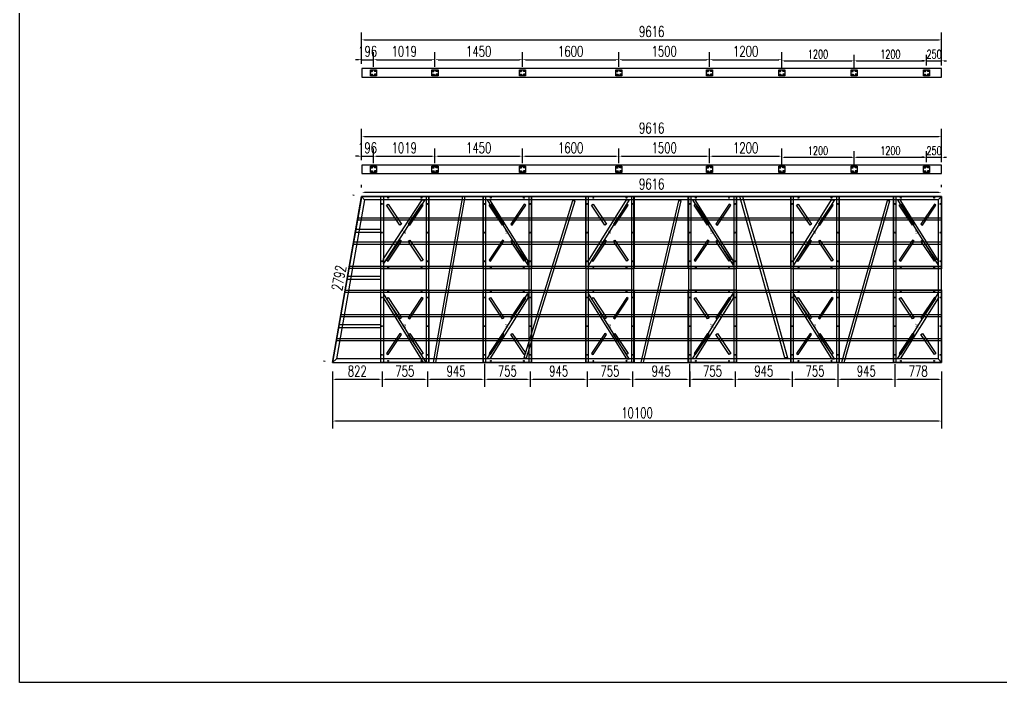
# Model space of a CAD drawing. Header units: millimetres. Extents: x -1471591 to 944464, y -468930 to 547002.
# Drawn here: x -979506 to -963246, y -180989 to -170007 of the extents above; entities that cross this region are included whole.
import ezdxf

# ---------------------------------------------------------------- set-up
doc = ezdxf.new("R2010")
doc.units = ezdxf.units.MM
doc.header["$LTSCALE"] = 10
doc.header["$PDMODE"] = 35
for name, color, linetype in [('PUB_TEXT', 7, 'Continuous'), ('W-FLOAT_BOWL浮筒', 253, 'Continuous'), ('W-STEEL_FRAME钢架', 3, 'Continuous'), ('W-STEEL_KEEL钢龙骨', 5, 'Continuous')]:
    doc.layers.add(name, color=color, linetype=linetype)
doc.styles.add('STANDARD_T3', font='simplex.shx', dxfattribs={"width": 0.7, "bigfont": 'hztxt.shx'})
doc.styles.add('黑体', font='simhei.ttf', dxfattribs={"width": 0.8})
doc.dimstyles.new('W&&40', dxfattribs={"dimtxt": 140, "dimasz": 40, "dimexe": 100, "dimexo": 120, "dimgap": 40, "dimtad": 1, "dimdec": 0, "dimzin": 0, "dimdsep": 46, "dimtxsty": 'STANDARD_T3', "dimcen": 0.09, "dimclrd": 1, "dimclre": 1, "dimclrt": 7, "dimazin": 2, "dimtfac": 1, "dimtdec": 0, "dimtix": 1, "dimtmove": 2, "dimatfit": 3, "dimfxl": 0, "dimtolj": 1, "dimtzin": 0, "dimarcsym": 0})
doc.dimstyles.new('W&&50', dxfattribs={"dimtxt": 175, "dimasz": 50, "dimexe": 125, "dimexo": 150, "dimgap": 50, "dimtad": 1, "dimdec": 0, "dimzin": 0, "dimdsep": 46, "dimtxsty": 'STANDARD_T3', "dimcen": 0.09, "dimclrd": 1, "dimclre": 1, "dimclrt": 7, "dimazin": 2, "dimtfac": 1, "dimtdec": 0, "dimtix": 1, "dimtmove": 2, "dimatfit": 3, "dimfxl": 0, "dimtolj": 1, "dimtzin": 0, "dimarcsym": 0})

# ---------------------------------------------------------------- blocks, each defined once
blk = doc.blocks.new('$matou$00000140')
blk.add_lwpolyline([(-50, 50), (50, 50), (50, -50), (-50, -50)], close=True)
for points in [[(-22.5, 37.5), (-37.5, 37.5, 0.4142136), (-45, 30), (-45, 30, 0.4142136), (-37.5, 22.5), (-22.5, 22.5, 0.4142136), (-15, 30), (-15, 30, 0.4142136)], [(22.5, 37.5), (37.5, 37.5, -0.4142136), (45, 30), (45, 30, -0.4142136), (37.5, 22.5), (22.5, 22.5, -0.4142136), (15, 30), (15, 30, -0.4142136)], [(-22.5, -37.5), (-37.5, -37.5, -0.4142136), (-45, -30), (-45, -30, -0.4142136), (-37.5, -22.5), (-22.5, -22.5, -0.4142136), (-15, -30), (-15, -30, -0.4142136)], [(22.5, -37.5), (37.5, -37.5, 0.4142136), (45, -30), (45, -30, 0.4142136), (37.5, -22.5), (22.5, -22.5, 0.4142136), (15, -30), (15, -30, 0.4142136)]]:
    blk.add_lwpolyline(points, format="xyb", close=True)
blk = doc.blocks.new('*U956')
at = {"layer": 'W-STEEL_FRAME钢架', "color": 2}
for centre in [(-25, 33), (25, 33), (-25, -33), (25, -33)]:
    blk.add_circle(centre, 7, dxfattribs=at)
blk.add_blockref('$matou$00000140', (0, 0))
blk = doc.blocks.new('*U955')
at = {"color": 0, "linetype": 'ByBlock', "lineweight": -2, "transparency": 16777216}
blk.add_blockref('*U956', (-3600, 0), dxfattribs=at)
at = {"color": 0, "linetype": 'ByBlock', "lineweight": -2}
for p in [(-2400, 0), (-1200, 0), (0, 0)]:
    blk.add_blockref('*U956', p, dxfattribs=at)
blk = doc.blocks.new('*D993')
at = {"color": 1, "lineweight": -2, "transparency": 16777216}
for p, q in [((-966870, -170818), (-966870, -170590)), ((-966830, -170690), (-965710, -170690)), ((-965670, -170818), (-965670, -170590))]:
    blk.add_line(p, q, dxfattribs=at)
at = {"color": 1, "transparency": 16777216}
for points in [[(-966830, -170683), (-966830, -170697), (-966870, -170690)], [(-965710, -170683), (-965710, -170697), (-965670, -170690)]]:
    blk.add_solid(points, dxfattribs=at)
at = {"layer": 'Defpoints', "color": 0, "transparency": 16777216}
for p in [(-965670, -170690), (-966870, -170938), (-965670, -170938)]:
    blk.add_point(p, dxfattribs=at)
at = {"color": 7, "transparency": 16777216, "insert": (-966270, -170580), "char_height": 140, "attachment_point": 5, "style": 'STANDARD_T3'}
blk.add_mtext('\\A1;1200', dxfattribs=at)
blk = doc.blocks.new('*D994')
at = {"color": 1, "lineweight": -2, "transparency": 16777216}
for p, q in [((-965670, -170818), (-965670, -170590)), ((-965630, -170690), (-964510, -170690)), ((-964470, -170768), (-964470, -170590))]:
    blk.add_line(p, q, dxfattribs=at)
at = {"color": 1, "transparency": 16777216}
for points in [[(-965630, -170683), (-965630, -170697), (-965670, -170690)], [(-964510, -170683), (-964510, -170697), (-964470, -170690)]]:
    blk.add_solid(points, dxfattribs=at)
at = {"layer": 'Defpoints', "color": 0, "transparency": 16777216}
for p in [(-964470, -170690), (-964470, -170888), (-965670, -170938)]:
    blk.add_point(p, dxfattribs=at)
at = {"color": 7, "transparency": 16777216, "insert": (-965070, -170580), "char_height": 140, "attachment_point": 5, "style": 'STANDARD_T3'}
blk.add_mtext('\\A1;1200', dxfattribs=at)
blk = doc.blocks.new('*D995')
at = {"color": 1, "lineweight": -2, "transparency": 16777216}
for p, q in [((-964510, -170690), (-964550, -170690)), ((-964470, -170768), (-964470, -170590)), ((-964470, -170690), (-964220, -170690)), ((-964220, -170768), (-964220, -170590)), ((-964180, -170690), (-964140, -170690))]:
    blk.add_line(p, q, dxfattribs=at)
at = {"color": 1, "transparency": 16777216}
for points in [[(-964510, -170683), (-964510, -170697), (-964470, -170690)], [(-964180, -170683), (-964180, -170697), (-964220, -170690)]]:
    blk.add_solid(points, dxfattribs=at)
at = {"layer": 'Defpoints', "color": 0, "transparency": 16777216}
for p in [(-964220, -170690), (-964470, -170888), (-964220, -170888)]:
    blk.add_point(p, dxfattribs=at)
at = {"color": 7, "transparency": 16777216, "insert": (-964345, -170580), "char_height": 140, "attachment_point": 5, "style": 'STANDARD_T3'}
blk.add_mtext('\\A1;250', dxfattribs=at)
blk = doc.blocks.new('*D1041')
at = {"color": 1, "lineweight": -2, "transparency": 16777216}
for p, q in [((-973836, -170738), (-973836, -170218)), ((-964220, -170738), (-964220, -170218)), ((-973786, -170343), (-964270, -170343))]:
    blk.add_line(p, q, dxfattribs=at)
at = {"color": 1, "transparency": 16777216}
for points in [[(-973786, -170334), (-973786, -170351), (-973836, -170343)], [(-964270, -170334), (-964270, -170351), (-964220, -170343)]]:
    blk.add_solid(points, dxfattribs=at)
at = {"layer": 'Defpoints', "color": 0, "transparency": 16777216}
for p in [(-964220, -170343), (-973836, -170888), (-964220, -170888)]:
    blk.add_point(p, dxfattribs=at)
at = {"color": 7, "transparency": 16777216, "insert": (-969028, -170205), "char_height": 175, "attachment_point": 5, "style": 'STANDARD_T3'}
blk.add_mtext('\\A1;9616', dxfattribs=at)
blk = doc.blocks.new('*U958')
at = {"layer": 'W-STEEL_FRAME钢架', "color": 2}
for centre in [(-25, 33), (25, 33), (-25, -33), (25, -33)]:
    blk.add_circle(centre, 7, dxfattribs=at)
blk.add_blockref('$matou$00000140', (0, 0))
blk = doc.blocks.new('*U957')
at = {"color": 0, "linetype": 'ByBlock', "lineweight": -2}
for p in [(-1500, 0), (0, 0)]:
    blk.add_blockref('*U958', p, dxfattribs=at)
blk = doc.blocks.new('*U960')
at = {"layer": 'W-STEEL_FRAME钢架', "color": 2}
for centre in [(-25, 33), (25, 33), (-25, -33), (25, -33)]:
    blk.add_circle(centre, 7, dxfattribs=at)
blk.add_blockref('$matou$00000140', (0, 0))
blk = doc.blocks.new('*U959')
at = {"color": 0, "linetype": 'ByBlock', "lineweight": -2}
for p in [(-1600, 0), (0, 0)]:
    blk.add_blockref('*U960', p, dxfattribs=at)
blk = doc.blocks.new('*U962')
at = {"layer": 'W-STEEL_FRAME钢架', "color": 2}
for centre in [(-25, 33), (25, 33), (-25, -33), (25, -33)]:
    blk.add_circle(centre, 7, dxfattribs=at)
blk.add_blockref('$matou$00000140', (0, 0))
blk = doc.blocks.new('*U961')
at = {"color": 0, "linetype": 'ByBlock', "lineweight": -2}
for p in [(-1450, 0), (0, 0)]:
    blk.add_blockref('*U962', p, dxfattribs=at)
blk = doc.blocks.new('*U964')
at = {"layer": 'W-STEEL_FRAME钢架', "color": 2}
for centre in [(-25, 33), (25, 33), (-25, -33), (25, -33)]:
    blk.add_circle(centre, 7, dxfattribs=at)
blk.add_blockref('$matou$00000140', (0, 0))
blk = doc.blocks.new('*U963')
at = {"color": 0, "linetype": 'ByBlock', "lineweight": -2}
blk.add_blockref('*U964', (0, 0), dxfattribs=at)
blk = doc.blocks.new('*D1042')
at = {"color": 1, "lineweight": -2, "transparency": 16777216}
for p, q in [((-973836, -170738), (-973836, -170546)), ((-973639, -170788), (-973639, -170546)), ((-973886, -170671), (-973936, -170671)), ((-973836, -170671), (-973639, -170671)), ((-973589, -170671), (-973539, -170671))]:
    blk.add_line(p, q, dxfattribs=at)
at = {"color": 1, "transparency": 16777216}
for points in [[(-973886, -170662), (-973886, -170679), (-973836, -170671)], [(-973589, -170662), (-973589, -170679), (-973639, -170671)]]:
    blk.add_solid(points, dxfattribs=at)
at = {"layer": 'Defpoints', "color": 0, "transparency": 16777216}
for p in [(-973639, -170671), (-973836, -170888), (-973639, -170938)]:
    blk.add_point(p, dxfattribs=at)
at = {"color": 7, "transparency": 16777216, "insert": (-973737, -170533), "char_height": 175, "attachment_point": 5, "style": 'STANDARD_T3'}
blk.add_mtext('\\A1;196', dxfattribs=at)
blk = doc.blocks.new('*D1043')
at = {"color": 1, "lineweight": -2, "transparency": 16777216}
for p, q in [((-973639, -170788), (-973639, -170546)), ((-972620, -170788), (-972620, -170546)), ((-973589, -170671), (-972670, -170671))]:
    blk.add_line(p, q, dxfattribs=at)
at = {"color": 1, "transparency": 16777216}
for points in [[(-973589, -170662), (-973589, -170679), (-973639, -170671)], [(-972670, -170662), (-972670, -170679), (-972620, -170671)]]:
    blk.add_solid(points, dxfattribs=at)
at = {"layer": 'Defpoints', "color": 0, "transparency": 16777216}
for p in [(-972620, -170671), (-973639, -170938), (-972620, -170938)]:
    blk.add_point(p, dxfattribs=at)
at = {"color": 7, "transparency": 16777216, "insert": (-973130, -170533), "char_height": 175, "attachment_point": 5, "style": 'STANDARD_T3'}
blk.add_mtext('\\A1;1019', dxfattribs=at)
blk = doc.blocks.new('*D1044')
at = {"color": 1, "lineweight": -2, "transparency": 16777216}
for p, q in [((-972620, -170788), (-972620, -170546)), ((-971170, -170788), (-971170, -170546)), ((-972570, -170671), (-971220, -170671))]:
    blk.add_line(p, q, dxfattribs=at)
at = {"color": 1, "transparency": 16777216}
for points in [[(-972570, -170662), (-972570, -170679), (-972620, -170671)], [(-971220, -170662), (-971220, -170679), (-971170, -170671)]]:
    blk.add_solid(points, dxfattribs=at)
at = {"layer": 'Defpoints', "color": 0, "transparency": 16777216}
for p in [(-971170, -170671), (-972620, -170938), (-971170, -170938)]:
    blk.add_point(p, dxfattribs=at)
at = {"color": 7, "transparency": 16777216, "insert": (-971895, -170533), "char_height": 175, "attachment_point": 5, "style": 'STANDARD_T3'}
blk.add_mtext('\\A1;1450', dxfattribs=at)
blk = doc.blocks.new('*D1045')
at = {"color": 1, "lineweight": -2, "transparency": 16777216}
for p, q in [((-971170, -170788), (-971170, -170546)), ((-969570, -170788), (-969570, -170546)), ((-971120, -170671), (-969620, -170671))]:
    blk.add_line(p, q, dxfattribs=at)
at = {"color": 1, "transparency": 16777216}
for points in [[(-971120, -170662), (-971120, -170679), (-971170, -170671)], [(-969620, -170662), (-969620, -170679), (-969570, -170671)]]:
    blk.add_solid(points, dxfattribs=at)
at = {"layer": 'Defpoints', "color": 0, "transparency": 16777216}
for p in [(-969570, -170671), (-971170, -170938), (-969570, -170938)]:
    blk.add_point(p, dxfattribs=at)
at = {"color": 7, "transparency": 16777216, "insert": (-970370, -170533), "char_height": 175, "attachment_point": 5, "style": 'STANDARD_T3'}
blk.add_mtext('\\A1;1600', dxfattribs=at)
blk = doc.blocks.new('*D1046')
at = {"color": 1, "lineweight": -2, "transparency": 16777216}
for p, q in [((-969570, -170788), (-969570, -170546)), ((-968070, -170788), (-968070, -170546)), ((-969520, -170671), (-968120, -170671))]:
    blk.add_line(p, q, dxfattribs=at)
at = {"color": 1, "transparency": 16777216}
for points in [[(-969520, -170662), (-969520, -170679), (-969570, -170671)], [(-968120, -170662), (-968120, -170679), (-968070, -170671)]]:
    blk.add_solid(points, dxfattribs=at)
at = {"layer": 'Defpoints', "color": 0, "transparency": 16777216}
for p in [(-968070, -170671), (-969570, -170938), (-968070, -170938)]:
    blk.add_point(p, dxfattribs=at)
at = {"color": 7, "transparency": 16777216, "insert": (-968820, -170533), "char_height": 175, "attachment_point": 5, "style": 'STANDARD_T3'}
blk.add_mtext('\\A1;1500', dxfattribs=at)
blk = doc.blocks.new('*D2052')
at = {"color": 1, "lineweight": -2, "transparency": 16777216}
for p, q in [((-968070, -170788), (-968070, -170546)), ((-966870, -170788), (-966870, -170546)), ((-968020, -170671), (-966920, -170671))]:
    blk.add_line(p, q, dxfattribs=at)
at = {"color": 1, "transparency": 16777216}
for points in [[(-968020, -170662), (-968020, -170679), (-968070, -170671)], [(-966920, -170662), (-966920, -170679), (-966870, -170671)]]:
    blk.add_solid(points, dxfattribs=at)
at = {"layer": 'Defpoints', "color": 0, "transparency": 16777216}
for p in [(-966870, -170671), (-968070, -170938), (-966870, -170938)]:
    blk.add_point(p, dxfattribs=at)
at = {"color": 7, "transparency": 16777216, "insert": (-967470, -170533), "char_height": 175, "attachment_point": 5, "style": 'STANDARD_T3'}
blk.add_mtext('\\A1;1200', dxfattribs=at)
blk = doc.blocks.new('*U966')
at = {"layer": 'W-STEEL_FRAME钢架', "color": 2}
for centre in [(-25, 33), (25, 33), (-25, -33), (25, -33)]:
    blk.add_circle(centre, 7, dxfattribs=at)
blk.add_blockref('$matou$00000140', (0, 0))
blk = doc.blocks.new('*U965')
at = {"color": 0, "linetype": 'ByBlock', "lineweight": -2, "transparency": 16777216}
blk.add_blockref('*U966', (-3600, 0), dxfattribs=at)
at = {"color": 0, "linetype": 'ByBlock', "lineweight": -2}
for p in [(-2400, 0), (-1200, 0), (0, 0)]:
    blk.add_blockref('*U966', p, dxfattribs=at)
blk = doc.blocks.new('*D996')
at = {"color": 1, "lineweight": -2, "transparency": 16777216}
for p, q in [((-966870, -172418), (-966870, -172189)), ((-965670, -172418), (-965670, -172189)), ((-966830, -172289), (-965710, -172289))]:
    blk.add_line(p, q, dxfattribs=at)
at = {"color": 1, "transparency": 16777216}
for points in [[(-966830, -172283), (-966830, -172296), (-966870, -172289)], [(-965710, -172283), (-965710, -172296), (-965670, -172289)]]:
    blk.add_solid(points, dxfattribs=at)
at = {"layer": 'Defpoints', "color": 0, "transparency": 16777216}
for p in [(-965670, -172289), (-966870, -172538), (-965670, -172538)]:
    blk.add_point(p, dxfattribs=at)
at = {"color": 7, "transparency": 16777216, "insert": (-966270, -172179), "char_height": 140, "attachment_point": 5, "style": 'STANDARD_T3'}
blk.add_mtext('\\A1;1200', dxfattribs=at)
blk = doc.blocks.new('*D997')
at = {"color": 1, "lineweight": -2, "transparency": 16777216}
for p, q in [((-965670, -172418), (-965670, -172189)), ((-964470, -172368), (-964470, -172189)), ((-965630, -172289), (-964510, -172289))]:
    blk.add_line(p, q, dxfattribs=at)
at = {"color": 1, "transparency": 16777216}
for points in [[(-965630, -172283), (-965630, -172296), (-965670, -172289)], [(-964510, -172283), (-964510, -172296), (-964470, -172289)]]:
    blk.add_solid(points, dxfattribs=at)
at = {"layer": 'Defpoints', "color": 0, "transparency": 16777216}
for p in [(-964470, -172289), (-964470, -172488), (-965670, -172538)]:
    blk.add_point(p, dxfattribs=at)
at = {"color": 7, "transparency": 16777216, "insert": (-965070, -172179), "char_height": 140, "attachment_point": 5, "style": 'STANDARD_T3'}
blk.add_mtext('\\A1;1200', dxfattribs=at)
blk = doc.blocks.new('*D998')
at = {"color": 1, "lineweight": -2, "transparency": 16777216}
for p, q in [((-964470, -172368), (-964470, -172189)), ((-964220, -172368), (-964220, -172189)), ((-964510, -172289), (-964550, -172289)), ((-964470, -172289), (-964220, -172289)), ((-964180, -172289), (-964140, -172289))]:
    blk.add_line(p, q, dxfattribs=at)
at = {"color": 1, "transparency": 16777216}
for points in [[(-964510, -172283), (-964510, -172296), (-964470, -172289)], [(-964180, -172283), (-964180, -172296), (-964220, -172289)]]:
    blk.add_solid(points, dxfattribs=at)
at = {"layer": 'Defpoints', "color": 0, "transparency": 16777216}
for p in [(-964220, -172289), (-964470, -172488), (-964220, -172488)]:
    blk.add_point(p, dxfattribs=at)
at = {"color": 7, "transparency": 16777216, "insert": (-964345, -172179), "char_height": 140, "attachment_point": 5, "style": 'STANDARD_T3'}
blk.add_mtext('\\A1;250', dxfattribs=at)
blk = doc.blocks.new('*D1047')
at = {"color": 1, "lineweight": -2, "transparency": 16777216}
for p, q in [((-973836, -172338), (-973836, -171817)), ((-964220, -172338), (-964220, -171817)), ((-973786, -171942), (-964270, -171942))]:
    blk.add_line(p, q, dxfattribs=at)
at = {"color": 1, "transparency": 16777216}
for points in [[(-973786, -171934), (-973786, -171950), (-973836, -171942)], [(-964270, -171934), (-964270, -171950), (-964220, -171942)]]:
    blk.add_solid(points, dxfattribs=at)
at = {"layer": 'Defpoints', "color": 0, "transparency": 16777216}
for p in [(-964220, -171942), (-973836, -172488), (-964220, -172488)]:
    blk.add_point(p, dxfattribs=at)
at = {"color": 7, "transparency": 16777216, "insert": (-969028, -171804), "char_height": 175, "attachment_point": 5, "style": 'STANDARD_T3'}
blk.add_mtext('\\A1;9616', dxfattribs=at)
blk = doc.blocks.new('*U968')
at = {"layer": 'W-STEEL_FRAME钢架', "color": 2}
for centre in [(-25, 33), (25, 33), (-25, -33), (25, -33)]:
    blk.add_circle(centre, 7, dxfattribs=at)
blk.add_blockref('$matou$00000140', (0, 0))
blk = doc.blocks.new('*U967')
at = {"color": 0, "linetype": 'ByBlock', "lineweight": -2}
for p in [(-1500, 0), (0, 0)]:
    blk.add_blockref('*U968', p, dxfattribs=at)
blk = doc.blocks.new('*U970')
at = {"layer": 'W-STEEL_FRAME钢架', "color": 2}
for centre in [(-25, 33), (25, 33), (-25, -33), (25, -33)]:
    blk.add_circle(centre, 7, dxfattribs=at)
blk.add_blockref('$matou$00000140', (0, 0))
blk = doc.blocks.new('*U969')
at = {"color": 0, "linetype": 'ByBlock', "lineweight": -2}
for p in [(-1600, 0), (0, 0)]:
    blk.add_blockref('*U970', p, dxfattribs=at)
blk = doc.blocks.new('*U972')
at = {"layer": 'W-STEEL_FRAME钢架', "color": 2}
for centre in [(-25, 33), (25, 33), (-25, -33), (25, -33)]:
    blk.add_circle(centre, 7, dxfattribs=at)
blk.add_blockref('$matou$00000140', (0, 0))
blk = doc.blocks.new('*U971')
at = {"color": 0, "linetype": 'ByBlock', "lineweight": -2}
for p in [(-1450, 0), (0, 0)]:
    blk.add_blockref('*U972', p, dxfattribs=at)
blk = doc.blocks.new('*U974')
at = {"layer": 'W-STEEL_FRAME钢架', "color": 2}
for centre in [(-25, 33), (25, 33), (-25, -33), (25, -33)]:
    blk.add_circle(centre, 7, dxfattribs=at)
blk.add_blockref('$matou$00000140', (0, 0))
blk = doc.blocks.new('*U973')
at = {"color": 0, "linetype": 'ByBlock', "lineweight": -2}
blk.add_blockref('*U974', (0, 0), dxfattribs=at)
blk = doc.blocks.new('*D1048')
at = {"color": 1, "lineweight": -2, "transparency": 16777216}
for p, q in [((-973836, -172338), (-973836, -172145)), ((-973639, -172388), (-973639, -172145)), ((-973886, -172270), (-973936, -172270)), ((-973836, -172270), (-973639, -172270)), ((-973589, -172270), (-973539, -172270))]:
    blk.add_line(p, q, dxfattribs=at)
at = {"color": 1, "transparency": 16777216}
for points in [[(-973886, -172262), (-973886, -172278), (-973836, -172270)], [(-973589, -172262), (-973589, -172278), (-973639, -172270)]]:
    blk.add_solid(points, dxfattribs=at)
at = {"layer": 'Defpoints', "color": 0, "transparency": 16777216}
for p in [(-973639, -172270), (-973836, -172488), (-973639, -172538)]:
    blk.add_point(p, dxfattribs=at)
at = {"color": 7, "transparency": 16777216, "insert": (-973738, -172132), "char_height": 175, "attachment_point": 5, "style": 'STANDARD_T3'}
blk.add_mtext('\\A1;196', dxfattribs=at)
blk = doc.blocks.new('*D1049')
at = {"color": 1, "lineweight": -2, "transparency": 16777216}
for p, q in [((-973639, -172388), (-973639, -172145)), ((-972620, -172388), (-972620, -172145)), ((-973589, -172270), (-972670, -172270))]:
    blk.add_line(p, q, dxfattribs=at)
at = {"color": 1, "transparency": 16777216}
for points in [[(-973589, -172262), (-973589, -172278), (-973639, -172270)], [(-972670, -172262), (-972670, -172278), (-972620, -172270)]]:
    blk.add_solid(points, dxfattribs=at)
at = {"layer": 'Defpoints', "color": 0, "transparency": 16777216}
for p in [(-972620, -172270), (-973639, -172538), (-972620, -172538)]:
    blk.add_point(p, dxfattribs=at)
at = {"color": 7, "transparency": 16777216, "insert": (-973130, -172132), "char_height": 175, "attachment_point": 5, "style": 'STANDARD_T3'}
blk.add_mtext('\\A1;1019', dxfattribs=at)
blk = doc.blocks.new('*D1050')
at = {"color": 1, "lineweight": -2, "transparency": 16777216}
for p, q in [((-972620, -172388), (-972620, -172145)), ((-971170, -172388), (-971170, -172145)), ((-972570, -172270), (-971220, -172270))]:
    blk.add_line(p, q, dxfattribs=at)
at = {"color": 1, "transparency": 16777216}
for points in [[(-972570, -172262), (-972570, -172278), (-972620, -172270)], [(-971220, -172262), (-971220, -172278), (-971170, -172270)]]:
    blk.add_solid(points, dxfattribs=at)
at = {"layer": 'Defpoints', "color": 0, "transparency": 16777216}
for p in [(-971170, -172270), (-972620, -172538), (-971170, -172538)]:
    blk.add_point(p, dxfattribs=at)
at = {"color": 7, "transparency": 16777216, "insert": (-971895, -172132), "char_height": 175, "attachment_point": 5, "style": 'STANDARD_T3'}
blk.add_mtext('\\A1;1450', dxfattribs=at)
blk = doc.blocks.new('*D1051')
at = {"color": 1, "lineweight": -2, "transparency": 16777216}
for p, q in [((-971170, -172388), (-971170, -172145)), ((-969570, -172388), (-969570, -172145)), ((-971120, -172270), (-969620, -172270))]:
    blk.add_line(p, q, dxfattribs=at)
at = {"color": 1, "transparency": 16777216}
for points in [[(-971120, -172262), (-971120, -172278), (-971170, -172270)], [(-969620, -172262), (-969620, -172278), (-969570, -172270)]]:
    blk.add_solid(points, dxfattribs=at)
at = {"layer": 'Defpoints', "color": 0, "transparency": 16777216}
for p in [(-969570, -172270), (-971170, -172538), (-969570, -172538)]:
    blk.add_point(p, dxfattribs=at)
at = {"color": 7, "transparency": 16777216, "insert": (-970370, -172132), "char_height": 175, "attachment_point": 5, "style": 'STANDARD_T3'}
blk.add_mtext('\\A1;1600', dxfattribs=at)
blk = doc.blocks.new('*D1052')
at = {"color": 1, "lineweight": -2, "transparency": 16777216}
for p, q in [((-969570, -172388), (-969570, -172145)), ((-968070, -172388), (-968070, -172145)), ((-969520, -172270), (-968120, -172270))]:
    blk.add_line(p, q, dxfattribs=at)
at = {"color": 1, "transparency": 16777216}
for points in [[(-969520, -172262), (-969520, -172278), (-969570, -172270)], [(-968120, -172262), (-968120, -172278), (-968070, -172270)]]:
    blk.add_solid(points, dxfattribs=at)
at = {"layer": 'Defpoints', "color": 0, "transparency": 16777216}
for p in [(-968070, -172270), (-969570, -172538), (-968070, -172538)]:
    blk.add_point(p, dxfattribs=at)
at = {"color": 7, "transparency": 16777216, "insert": (-968820, -172132), "char_height": 175, "attachment_point": 5, "style": 'STANDARD_T3'}
blk.add_mtext('\\A1;1500', dxfattribs=at)
blk = doc.blocks.new('*D2053')
at = {"color": 1, "lineweight": -2, "transparency": 16777216}
for p, q in [((-968070, -172388), (-968070, -172145)), ((-966870, -172388), (-966870, -172145)), ((-968020, -172270), (-966920, -172270))]:
    blk.add_line(p, q, dxfattribs=at)
at = {"color": 1, "transparency": 16777216}
for points in [[(-968020, -172262), (-968020, -172278), (-968070, -172270)], [(-966920, -172262), (-966920, -172278), (-966870, -172270)]]:
    blk.add_solid(points, dxfattribs=at)
at = {"layer": 'Defpoints', "color": 0, "transparency": 16777216}
for p in [(-966870, -172270), (-968070, -172538), (-966870, -172538)]:
    blk.add_point(p, dxfattribs=at)
at = {"color": 7, "transparency": 16777216, "insert": (-967470, -172132), "char_height": 175, "attachment_point": 5, "style": 'STANDARD_T3'}
blk.add_mtext('\\A1;1200', dxfattribs=at)
blk = doc.blocks.new('*D999')
at = {"color": 1, "lineweight": -2, "transparency": 16777216}
for p, q in [((-964998, -175718), (-964998, -176094)), ((-964220, -175836), (-964220, -176094)), ((-964270, -175969), (-964948, -175969))]:
    blk.add_line(p, q, dxfattribs=at)
at = {"color": 1, "transparency": 16777216}
for points in [[(-964948, -175961), (-964948, -175977), (-964998, -175969)], [(-964270, -175961), (-964270, -175977), (-964220, -175969)]]:
    blk.add_solid(points, dxfattribs=at)
at = {"layer": 'Defpoints', "color": 0, "transparency": 16777216}
for p in [(-964998, -175568), (-964220, -175686), (-964998, -175969)]:
    blk.add_point(p, dxfattribs=at)
at = {"color": 7, "transparency": 16777216, "insert": (-964609, -175831), "char_height": 175, "attachment_point": 5, "style": 'STANDARD_T3'}
blk.add_mtext('\\A1;778', dxfattribs=at)
blk = doc.blocks.new('*D1000')
at = {"color": 1, "lineweight": -2, "transparency": 16777216}
for p, q in [((-965943, -175711), (-965943, -176094)), ((-964998, -175718), (-964998, -176094)), ((-965048, -175969), (-965893, -175969))]:
    blk.add_line(p, q, dxfattribs=at)
at = {"color": 1, "transparency": 16777216}
for points in [[(-965893, -175961), (-965893, -175977), (-965943, -175969)], [(-965048, -175961), (-965048, -175977), (-964998, -175969)]]:
    blk.add_solid(points, dxfattribs=at)
at = {"layer": 'Defpoints', "color": 0, "transparency": 16777216}
for p in [(-965943, -175561), (-964998, -175568), (-965943, -175969)]:
    blk.add_point(p, dxfattribs=at)
at = {"color": 7, "transparency": 16777216, "insert": (-965470, -175831), "char_height": 175, "attachment_point": 5, "style": 'STANDARD_T3'}
blk.add_mtext('\\A1;945', dxfattribs=at)
blk = doc.blocks.new('*D1053')
at = {"color": 1, "lineweight": -2, "transparency": 16777216}
for p, q in [((-966697, -175836), (-966697, -176094)), ((-965942, -175836), (-965942, -176094)), ((-965992, -175969), (-966647, -175969))]:
    blk.add_line(p, q, dxfattribs=at)
at = {"color": 1, "transparency": 16777216}
for points in [[(-966647, -175961), (-966647, -175977), (-966697, -175969)], [(-965992, -175961), (-965992, -175977), (-965942, -175969)]]:
    blk.add_solid(points, dxfattribs=at)
at = {"layer": 'Defpoints', "color": 0, "transparency": 16777216}
for p in [(-966697, -175686), (-965942, -175686), (-966697, -175969)]:
    blk.add_point(p, dxfattribs=at)
at = {"color": 7, "transparency": 16777216, "insert": (-966319, -175831), "char_height": 175, "attachment_point": 5, "style": 'STANDARD_T3'}
blk.add_mtext('\\A1;755', dxfattribs=at)
blk = doc.blocks.new('*D1054')
at = {"color": 1, "lineweight": -2, "transparency": 16777216}
for p, q in [((-967642, -175836), (-967642, -176094)), ((-966697, -175836), (-966697, -176094)), ((-966747, -175969), (-967592, -175969))]:
    blk.add_line(p, q, dxfattribs=at)
at = {"color": 1, "transparency": 16777216}
for points in [[(-967592, -175961), (-967592, -175977), (-967642, -175969)], [(-966747, -175961), (-966747, -175977), (-966697, -175969)]]:
    blk.add_solid(points, dxfattribs=at)
at = {"layer": 'Defpoints', "color": 0, "transparency": 16777216}
for p in [(-967642, -175686), (-966697, -175686), (-967642, -175969)]:
    blk.add_point(p, dxfattribs=at)
at = {"color": 7, "transparency": 16777216, "insert": (-967169, -175831), "char_height": 175, "attachment_point": 5, "style": 'STANDARD_T3'}
blk.add_mtext('\\A1;945', dxfattribs=at)
blk = doc.blocks.new('*D1055')
at = {"color": 1, "lineweight": -2, "transparency": 16777216}
for p, q in [((-968397, -175836), (-968397, -176094)), ((-967642, -175836), (-967642, -176094)), ((-967692, -175969), (-968347, -175969))]:
    blk.add_line(p, q, dxfattribs=at)
at = {"color": 1, "transparency": 16777216}
for points in [[(-968347, -175961), (-968347, -175977), (-968397, -175969)], [(-967692, -175961), (-967692, -175977), (-967642, -175969)]]:
    blk.add_solid(points, dxfattribs=at)
at = {"layer": 'Defpoints', "color": 0, "transparency": 16777216}
for p in [(-968397, -175686), (-967642, -175686), (-968397, -175969)]:
    blk.add_point(p, dxfattribs=at)
at = {"color": 7, "transparency": 16777216, "insert": (-968019, -175831), "char_height": 175, "attachment_point": 5, "style": 'STANDARD_T3'}
blk.add_mtext('\\A1;755', dxfattribs=at)
blk = doc.blocks.new('*D1056')
at = {"color": 1, "lineweight": -2, "transparency": 16777216}
for p, q in [((-968398, -175711), (-968398, -176094)), ((-969343, -175836), (-969343, -176094)), ((-968448, -175969), (-969293, -175969))]:
    blk.add_line(p, q, dxfattribs=at)
at = {"color": 1, "transparency": 16777216}
for points in [[(-969293, -175961), (-969293, -175977), (-969343, -175969)], [(-968448, -175961), (-968448, -175977), (-968398, -175969)]]:
    blk.add_solid(points, dxfattribs=at)
at = {"layer": 'Defpoints', "color": 0, "transparency": 16777216}
for p in [(-968398, -175561), (-969343, -175686), (-969343, -175969)]:
    blk.add_point(p, dxfattribs=at)
at = {"color": 7, "transparency": 16777216, "insert": (-968870, -175831), "char_height": 175, "attachment_point": 5, "style": 'STANDARD_T3'}
blk.add_mtext('\\A1;945', dxfattribs=at)
blk = doc.blocks.new('*D1057')
at = {"color": 1, "lineweight": -2, "transparency": 16777216}
for p, q in [((-970098, -175836), (-970098, -176094)), ((-969343, -175836), (-969343, -176094)), ((-969393, -175969), (-970048, -175969))]:
    blk.add_line(p, q, dxfattribs=at)
at = {"color": 1, "transparency": 16777216}
for points in [[(-970048, -175961), (-970048, -175977), (-970098, -175969)], [(-969393, -175961), (-969393, -175977), (-969343, -175969)]]:
    blk.add_solid(points, dxfattribs=at)
at = {"layer": 'Defpoints', "color": 0, "transparency": 16777216}
for p in [(-970098, -175686), (-969343, -175686), (-970098, -175969)]:
    blk.add_point(p, dxfattribs=at)
at = {"color": 7, "transparency": 16777216, "insert": (-969720, -175831), "char_height": 175, "attachment_point": 5, "style": 'STANDARD_T3'}
blk.add_mtext('\\A1;755', dxfattribs=at)
blk = doc.blocks.new('*D1058')
at = {"color": 1, "lineweight": -2, "transparency": 16777216}
for p, q in [((-971042, -175836), (-971042, -176094)), ((-970098, -175836), (-970098, -176094)), ((-970148, -175969), (-970992, -175969))]:
    blk.add_line(p, q, dxfattribs=at)
at = {"color": 1, "transparency": 16777216}
for points in [[(-970992, -175961), (-970992, -175977), (-971042, -175969)], [(-970148, -175961), (-970148, -175977), (-970098, -175969)]]:
    blk.add_solid(points, dxfattribs=at)
at = {"layer": 'Defpoints', "color": 0, "transparency": 16777216}
for p in [(-971042, -175686), (-970098, -175686), (-971042, -175969)]:
    blk.add_point(p, dxfattribs=at)
at = {"color": 7, "transparency": 16777216, "insert": (-970570, -175831), "char_height": 175, "attachment_point": 5, "style": 'STANDARD_T3'}
blk.add_mtext('\\A1;945', dxfattribs=at)
blk = doc.blocks.new('*D1059')
at = {"color": 1, "lineweight": -2, "transparency": 16777216}
for p, q in [((-971797, -175836), (-971797, -176094)), ((-971042, -175836), (-971042, -176094)), ((-971092, -175969), (-971747, -175969))]:
    blk.add_line(p, q, dxfattribs=at)
at = {"color": 1, "transparency": 16777216}
for points in [[(-971747, -175961), (-971747, -175977), (-971797, -175969)], [(-971092, -175961), (-971092, -175977), (-971042, -175969)]]:
    blk.add_solid(points, dxfattribs=at)
at = {"layer": 'Defpoints', "color": 0, "transparency": 16777216}
for p in [(-971797, -175686), (-971042, -175686), (-971797, -175969)]:
    blk.add_point(p, dxfattribs=at)
at = {"color": 7, "transparency": 16777216, "insert": (-971420, -175831), "char_height": 175, "attachment_point": 5, "style": 'STANDARD_T3'}
blk.add_mtext('\\A1;755', dxfattribs=at)
blk = doc.blocks.new('*D1060')
at = {"color": 1, "lineweight": -2, "transparency": 16777216}
for p, q in [((-971798, -175711), (-971798, -176094)), ((-972743, -175836), (-972743, -176094)), ((-971848, -175969), (-972693, -175969))]:
    blk.add_line(p, q, dxfattribs=at)
at = {"color": 1, "transparency": 16777216}
for points in [[(-972693, -175961), (-972693, -175977), (-972743, -175969)], [(-971848, -175961), (-971848, -175977), (-971798, -175969)]]:
    blk.add_solid(points, dxfattribs=at)
at = {"layer": 'Defpoints', "color": 0, "transparency": 16777216}
for p in [(-971798, -175561), (-972743, -175686), (-972743, -175969)]:
    blk.add_point(p, dxfattribs=at)
at = {"color": 7, "transparency": 16777216, "insert": (-972270, -175831), "char_height": 175, "attachment_point": 5, "style": 'STANDARD_T3'}
blk.add_mtext('\\A1;945', dxfattribs=at)
blk = doc.blocks.new('*D1061')
at = {"color": 1, "lineweight": -2, "transparency": 16777216}
for p, q in [((-973498, -175836), (-973498, -176094)), ((-972743, -175836), (-972743, -176094)), ((-972793, -175969), (-973448, -175969))]:
    blk.add_line(p, q, dxfattribs=at)
at = {"color": 1, "transparency": 16777216}
for points in [[(-973448, -175961), (-973448, -175977), (-973498, -175969)], [(-972793, -175961), (-972793, -175977), (-972743, -175969)]]:
    blk.add_solid(points, dxfattribs=at)
at = {"layer": 'Defpoints', "color": 0, "transparency": 16777216}
for p in [(-973498, -175686), (-972743, -175686), (-973498, -175969)]:
    blk.add_point(p, dxfattribs=at)
at = {"color": 7, "transparency": 16777216, "insert": (-973120, -175831), "char_height": 175, "attachment_point": 5, "style": 'STANDARD_T3'}
blk.add_mtext('\\A1;755', dxfattribs=at)
blk = doc.blocks.new('*D1062')
at = {"color": 1, "lineweight": -2, "transparency": 16777216}
for p, q in [((-974320, -175836), (-974320, -176094)), ((-973498, -175836), (-973498, -176094)), ((-973548, -175969), (-974270, -175969))]:
    blk.add_line(p, q, dxfattribs=at)
at = {"color": 1, "transparency": 16777216}
for points in [[(-974270, -175961), (-974270, -175977), (-974320, -175969)], [(-973548, -175961), (-973548, -175977), (-973498, -175969)]]:
    blk.add_solid(points, dxfattribs=at)
at = {"layer": 'Defpoints', "color": 0, "transparency": 16777216}
for p in [(-974320, -175686), (-973498, -175686), (-974320, -175969)]:
    blk.add_point(p, dxfattribs=at)
at = {"color": 7, "transparency": 16777216, "insert": (-973909, -175831), "char_height": 175, "attachment_point": 5, "style": 'STANDARD_T3'}
blk.add_mtext('\\A1;822', dxfattribs=at)
blk = doc.blocks.new('*D1063')
at = {"color": 1, "lineweight": -2, "transparency": 16777216}
for p, q in [((-974320, -175836), (-974320, -176784)), ((-964220, -175836), (-964220, -176784)), ((-964270, -176659), (-974270, -176659))]:
    blk.add_line(p, q, dxfattribs=at)
at = {"color": 1, "transparency": 16777216}
for points in [[(-974270, -176651), (-974270, -176667), (-974320, -176659)], [(-964270, -176651), (-964270, -176667), (-964220, -176659)]]:
    blk.add_solid(points, dxfattribs=at)
at = {"layer": 'Defpoints', "color": 0, "transparency": 16777216}
for p in [(-974320, -175686), (-964220, -175686), (-974320, -176659)]:
    blk.add_point(p, dxfattribs=at)
at = {"color": 7, "transparency": 16777216, "insert": (-969270, -176522), "char_height": 175, "attachment_point": 5, "style": 'STANDARD_T3'}
blk.add_mtext('\\A1;10100', dxfattribs=at)
blk = doc.blocks.new('*D1001')
at = {"color": 1, "lineweight": -2, "transparency": 16777216}
for p, q in [((-973836, -172787), (-973836, -172745)), ((-964220, -172786), (-964220, -172745)), ((-964270, -172870), (-973786, -172870))]:
    blk.add_line(p, q, dxfattribs=at)
at = {"color": 1, "transparency": 16777216}
for points in [[(-973786, -172861), (-973786, -172878), (-973836, -172870)], [(-964270, -172861), (-964270, -172878), (-964220, -172870)]]:
    blk.add_solid(points, dxfattribs=at)
at = {"layer": 'Defpoints', "color": 0, "transparency": 16777216}
for p in [(-973836, -172870), (-973836, -172937), (-964220, -172936)]:
    blk.add_point(p, dxfattribs=at)
at = {"color": 7, "transparency": 16777216, "insert": (-969028, -172732), "char_height": 175, "attachment_point": 5, "style": 'STANDARD_T3'}
blk.add_mtext('\\A1;9616', dxfattribs=at)
blk = doc.blocks.new('*D1002')
at = {"color": 1, "lineweight": -2, "transparency": 16777216}
for p, q in [((-973844, -172986), (-974311, -175637)), ((-973983, -172911), (-973959, -172915)), ((-974468, -175660), (-974443, -175665))]:
    blk.add_line(p, q, dxfattribs=at)
at = {"color": 1, "transparency": 16777216}
for points in [[(-973852, -172984), (-973836, -172987), (-973836, -172937)], [(-974320, -175636), (-974303, -175639), (-974320, -175686)]]:
    blk.add_solid(points, dxfattribs=at)
at = {"layer": 'Defpoints', "color": 0, "transparency": 16777216}
for p in [(-973836, -172937), (-974320, -175686), (-974320, -175686)]:
    blk.add_point(p, dxfattribs=at)
at = {"color": 7, "transparency": 16777216, "insert": (-974213, -174288), "char_height": 175, "attachment_point": 5, "rotation": 80.0073, "style": 'STANDARD_T3'}
blk.add_mtext('\\A1;2792', dxfattribs=at)
blk = doc.blocks.new('$matou$00000186')
for points in [[(-600, 400), (600, 400), (600, -400), (-600, -400)], [(-456, 304), (-472, 279), (-140, 57), (-123, 82)], [(456, 304), (472, 279), (140, 57), (123, 82)], [(-456, -304), (-472, -279), (-140, -57), (-123, -82)], [(456, -304), (472, -279), (140, -57), (123, -82)]]:
    blk.add_lwpolyline(points, close=True)
at = {"color": 1}
for centre in [(-475, 378), (0, 378), (475, 378), (-575, 275), (575, 275), (-575, -275), (575, -275), (-475, -378), (0, -378), (475, -378)]:
    blk.add_circle(centre, 7, dxfattribs=at)
at = {"layer": 'PUB_TEXT', "style": '黑体', "width": 0.8}
blk.add_text('JY', height=52.6, dxfattribs=at).set_placement((-44, -35))
blk = doc.blocks.new('*U1291')
at = {"layer": 'W-FLOAT_BOWL浮筒', "rotation": 90}
blk.add_blockref('$matou$00000186', (0, 0), dxfattribs=at)
blk = doc.blocks.new('*U1290')
at = {"color": 0, "linetype": 'ByBlock', "lineweight": -2}
for p in [(0, 1550), (1700, 1550), (3400, 1550), (5100, 1550), (6800, 1550), (0, 0), (1700, 0), (3400, 0), (5100, 0), (6800, 0)]:
    blk.add_blockref('*U1291', p, dxfattribs=at)
at = {"color": 0, "linetype": 'ByBlock', "lineweight": -2, "transparency": 16777216}
for p in [(8500, 1550), (8500, 0)]:
    blk.add_blockref('*U1291', p, dxfattribs=at)
blk = doc.blocks.new('F-2')
blk.add_lwpolyline([(-974320, -175686), (-964220, -175686), (-964220, -172936), (-973836, -172936), (-974320, -175686)])
at = {"layer": 'W-STEEL_FRAME钢架'}
for points in [[(-974251, -175628), (-974320, -175686), (-973836, -172936), (-973786, -172994)], [(-964278, -172994), (-973786, -172994), (-973836, -172936), (-964220, -172936)], [(-964278, -175628), (-964220, -175686), (-964220, -172936), (-964278, -172994)], [(-964278, -175628), (-974251, -175628), (-974320, -175686), (-964220, -175686)]]:
    blk.add_lwpolyline(points, close=True, dxfattribs=at)
at = {"layer": 'W-STEEL_FRAME钢架', "color": 1}
for points in [[(-973476, -175686), (-973519, -175686), (-973519, -172936), (-973476, -172936)], [(-972764, -175686), (-972721, -175686), (-972721, -172936), (-972764, -172936)], [(-972650, -175686), (-972605, -175686), (-972118, -172936), (-972163, -172936)], [(-971819, -175686), (-971776, -175686), (-971776, -172936), (-971819, -172936)], [(-971064, -175686), (-971021, -175686), (-971021, -172936), (-971064, -172936)], [(-970119, -175686), (-970076, -175686), (-970076, -172936), (-970119, -172936)], [(-969364, -175686), (-969321, -175686), (-969321, -172936), (-969364, -172936)], [(-968418, -175686), (-968375, -175686), (-968375, -172936), (-968418, -172936)], [(-967663, -175686), (-967620, -175686), (-967620, -172936), (-967663, -172936)], [(-967567, -172936), (-967522, -172936), (-966777, -175612), (-966822, -175612)], [(-966718, -175686), (-966675, -175686), (-966675, -172936), (-966718, -172936)], [(-965963, -175686), (-965920, -175686), (-965920, -172936), (-965963, -172936)], [(-965019, -175686), (-964976, -175686), (-964976, -172936), (-965019, -172936)], [(-971148, -175612), (-971103, -175612), (-970297, -173010), (-970342, -173010)], [(-969208, -175686), (-969163, -175686), (-968537, -173010), (-968582, -173010)], [(-965883, -175686), (-965837, -175686), (-965078, -173010), (-965123, -173010)]]:
    blk.add_lwpolyline(points, close=True, dxfattribs=at)
at = {"layer": 'W-STEEL_FRAME钢架', "color": 6}
for points in [[(-972832, -172994), (-972787, -172994), (-973476, -174048), (-973476, -173973)], [(-971709, -172994), (-971754, -172994), (-971078, -174076), (-971078, -174001)], [(-969445, -172995), (-969400, -172995), (-970076, -174077), (-970076, -174002)], [(-968308, -172994), (-968353, -172994), (-967677, -174076), (-967677, -174001)], [(-966044, -172995), (-965999, -172995), (-966675, -174077), (-966675, -174002)], [(-964909, -172994), (-964954, -172994), (-964278, -174076), (-964278, -174001)], [(-972814, -175686), (-972769, -175686), (-973476, -174547), (-973476, -174622)], [(-971709, -175629), (-971754, -175629), (-971078, -174547), (-971078, -174622)], [(-969445, -175629), (-969400, -175629), (-970076, -174547), (-970076, -174622)], [(-968308, -175629), (-968353, -175629), (-967677, -174547), (-967677, -174622)], [(-966044, -175629), (-965999, -175629), (-966675, -174547), (-966675, -174622)], [(-964909, -175629), (-964954, -175629), (-964278, -174547), (-964278, -174622)]]:
    blk.add_lwpolyline(points, close=True, dxfattribs=at)
at = {"layer": 'W-STEEL_FRAME钢架', "color": 1}
for points in [[(-973940, -173529), (-973520, -173529), (-973520, -173486), (-973932, -173486)], [(-974077, -174308), (-973519, -174308), (-973519, -174265), (-974070, -174265)], [(-974218, -175108), (-973520, -175108), (-973520, -175065), (-974211, -175065)]]:
    blk.add_lwpolyline(points, dxfattribs=at)
at = {"layer": 'W-STEEL_KEEL钢龙骨'}
for points in [[(-973898, -173291), (-964220, -173291), (-964220, -173331), (-973905, -173331)], [(-973969, -173691), (-964220, -173691), (-964220, -173731), (-973976, -173731)], [(-974039, -174091), (-964220, -174091), (-964220, -174131), (-974046, -174132)], [(-974110, -174491), (-964220, -174491), (-964220, -174531), (-974117, -174531)], [(-974180, -174891), (-964220, -174891), (-964220, -174931), (-974187, -174931)], [(-974251, -175291), (-964220, -175291), (-964220, -175331), (-974258, -175331)]]:
    blk.add_lwpolyline(points, dxfattribs=at)
at = {"rotation": 180}
blk.add_blockref('*U1290', (-964620, -173536), dxfattribs=at)

msp = doc.modelspace()

# ---------------------------------------------------------------- linework, layer by layer
msp.add_lwpolyline([(-979506.5, -142711), (-833837.5, -142711), (-833837.5, -180989), (-979506.5, -180989)], close=True)
at = {"layer": 'W-STEEL_FRAME钢架'}
for points in [[(-973835.6, -170958.5), (-964219.9, -170958.5), (-964219.9, -170818.5), (-973835.6, -170818.5)], [(-973835.6, -172557.8), (-964220, -172557.8), (-964220, -172417.8), (-973835.6, -172417.8)]]:
    msp.add_lwpolyline(points, close=True, dxfattribs=at)

# ---------------------------------------------------------------- block references
for name, p in [('*U963', (-973639.4, -170888.5)), ('*U961', (-971169.9, -170888.5)), ('*U959', (-969569.9, -170888.5)), ('*U957', (-968069.9, -170888.5)), ('*U955', (-964469.9, -170888.5)), ('*U973', (-973639.4, -172487.8)), ('*U971', (-971170, -172487.8)), ('*U969', (-969570, -172487.8)), ('*U967', (-968070, -172487.8)), ('*U965', (-964470, -172487.8)), ('F-2', (0, 0))]:
    msp.add_blockref(name, p)

# ---------------------------------------------------------------- dimensions: what is measured, and where the dimension line sits
for base, p1, p2, dimstyle, picture, middle in [((-964219.9, -170342.6), (-973835.6, -170888.5), (-964219.9, -170888.5), 'W&&50', '*D1041', (-969027.8, -170205.1)), ((-973639.4, -170670.6), (-973835.6, -170888.5), (-973639.4, -170938.5), 'W&&50', '*D1042', (-973737.5, -170533.1)), ((-972619.9489, -170670.5856), (-973639.3637, -170938.4904), (-972619.9489, -170938.4904), 'W&&50', '*D1043', (-973129.6563, -170533.0856)), ((-971169.9, -170670.6), (-972619.9, -170938.5), (-971169.9, -170938.5), 'W&&50', '*D1044', (-971894.9, -170533.1)), ((-969569.9, -170670.6), (-971169.9, -170938.5), (-969569.9, -170938.5), 'W&&50', '*D1045', (-970369.9, -170533.1)), ((-968069.9, -170670.6), (-969569.9, -170938.5), (-968069.9, -170938.5), 'W&&50', '*D1046', (-968819.9, -170533.1)), ((-966869.9, -170670.6), (-968069.9, -170938.5), (-966869.9, -170938.5), 'W&&50', '*D2052', (-967469.9, -170533.1)), ((-965669.9, -170690), (-966869.9, -170938.5), (-965669.9, -170938.5), 'W&&40', '*D993', (-966269.9, -170580)), ((-964469.9, -170690), (-965669.9, -170938.5), (-964469.9, -170888.5), 'W&&40', '*D994', (-965069.9, -170580)), ((-964219.9, -170690), (-964469.9, -170888.5), (-964219.9, -170888.5), 'W&&40', '*D995', (-964344.9, -170580)), ((-964220, -171942), (-973835.6, -172487.8), (-964220, -172487.8), 'W&&50', '*D1047', (-969027.8, -171804.5)), ((-973639.4, -172269.9), (-973835.6, -172487.8), (-973639.4, -172537.8), 'W&&50', '*D1048', (-973737.5, -172132.4)), ((-972620, -172269.9), (-973639.4, -172537.8), (-972620, -172537.8), 'W&&50', '*D1049', (-973129.7, -172132.4)), ((-971170, -172269.9), (-972620, -172537.8), (-971170, -172537.8), 'W&&50', '*D1050', (-971895, -172132.4)), ((-969570, -172269.9), (-971170, -172537.8), (-969570, -172537.8), 'W&&50', '*D1051', (-970370, -172132.4)), ((-968070, -172269.9), (-969570, -172537.8), (-968070, -172537.8), 'W&&50', '*D1052', (-968820, -172132.4)), ((-966870, -172269.9), (-968070, -172537.8), (-966870, -172537.8), 'W&&50', '*D2053', (-967470, -172132.4)), ((-965670, -172289.3), (-966870, -172537.8), (-965670, -172537.8), 'W&&40', '*D996', (-966270, -172179.3)), ((-964470, -172289.3), (-965670, -172537.8), (-964470, -172487.8), 'W&&40', '*D997', (-965070, -172179.3)), ((-964220, -172289.3), (-964470, -172487.8), (-964220, -172487.8), 'W&&40', '*D998', (-964345, -172179.3)), ((-973835.5848, -172869.5482), (-964220.0834, -172936.4278), (-973835.5848, -172936.5522), 'W&&50', '*D1001', (-969027.8341, -172732.0482)), ((-972742.9, -175968.9), (-971797.6, -175561.4), (-972742.9, -175686.4), 'W&&50', '*D1060', (-972270.2, -175831.4)), ((-969342.6, -175968.9), (-968397.6, -175561.4), (-969342.6, -175686.4), 'W&&50', '*D1056', (-968870.1, -175831.4)), ((-965942.6, -175968.9), (-964997.6, -175568.4), (-965942.6, -175561.4), 'W&&50', '*D1000', (-965470.1, -175831.4)), ((-964997.6, -175968.9), (-964219.6, -175686.4), (-964997.6, -175568.4), 'W&&50', '*D999', (-964608.6, -175831.4)), ((-974320.1, -176659.2), (-964220.1, -175686.4), (-974320.1, -175686.4), 'W&&50', '*D1063', (-969270.1, -176521.7)), ((-974319.5, -175968.9), (-973497.9, -175686.4), (-974319.5, -175686.4), 'W&&50', '*D1062', (-973908.7, -175831.4)), ((-973497.9, -175968.9), (-972742.9, -175686.4), (-973497.9, -175686.4), 'W&&50', '*D1061', (-973120.4, -175831.4)), ((-971797.3, -175968.9), (-971042.3, -175686.4), (-971797.3, -175686.4), 'W&&50', '*D1059', (-971419.8, -175831.4)), ((-971042.3, -175968.9), (-970097.6, -175686.4), (-971042.3, -175686.4), 'W&&50', '*D1058', (-970569.9, -175831.4)), ((-970097.6, -175968.9), (-969342.6, -175686.4), (-970097.6, -175686.4), 'W&&50', '*D1057', (-969720.1, -175831.4)), ((-968396.7, -175968.9), (-967641.7, -175686.4), (-968396.7, -175686.4), 'W&&50', '*D1055', (-968019.2, -175831.4)), ((-967641.7, -175968.9), (-966696.8, -175686.5), (-967641.7, -175686.4), 'W&&50', '*D1054', (-967169.3, -175831.4)), ((-966696.8, -175968.9), (-965941.8, -175686.4), (-966696.8, -175686.5), 'W&&50', '*D1053', (-966319.3, -175831.4))]:
    dim = msp.add_linear_dim(base=base, p1=p1, p2=p2, dimstyle=dimstyle)
    dim.commit()
    dim.dimension.update_dxf_attribs({"geometry": picture, "text_midpoint": middle})
dim = msp.add_aligned_dim(p1=(-973835.6, -172936.6), p2=(-974320.1, -175686.4), distance=0, dimstyle='W&&50')
dim.commit()
dim.dimension.update_dxf_attribs({"geometry": '*D1002', "text_midpoint": (-974213.3, -174287.6)})

doc.saveas('drawing.dxf')
